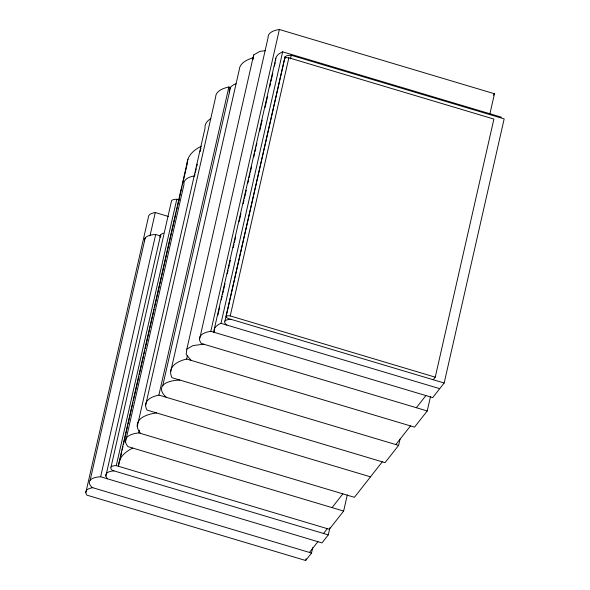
<?xml version="1.0" encoding="UTF-8"?>
<svg xmlns="http://www.w3.org/2000/svg" width="590" height="590" viewBox="0 0 590 590"><rect width="100%" height="100%" fill="white"/><g stroke="black" fill="none" stroke-linecap="round" stroke-linejoin="round"><path stroke-width="0.89" d="M265.308 50.696L259.947 51.345L253.678 54.951L186.846 349.125L186.145 354.391L191.145 360.387M253.095 59.339L253.678 54.951M85.823 492.628L148.341 217.474A20.584 7.744 12.8 0 1 155.288 212.548M90.145 480.275L145.192 237.999M149.993 235.853L155.288 212.548L168.519 216.501M312.73 547.675L311.513 553.051L92.188 487.532A24.315 9.145 12.8 0 1 100.639 476.764L155.686 234.488L160.982 236.074M105.868 476.027L160.635 234.901M111.045 467.029L171.557 200.681A9.595 3.606 12.8 0 1 176.794 199.287L179.441 200.076M329.921 527.718L328.291 534.894L112.513 470.429A9.595 3.606 12.8 0 1 116.282 465.628L176.794 199.287M119.394 460.989L187.967 159.16M121.739 451.911L118.472 466.284A109.629 41.241 12.8 0 1 132.772 448.068M122.145 450.111L122.963 446.519M123.369 444.72L127.654 425.862M128.067 424.062L132.964 402.505M133.37 400.706L138.879 376.45M139.292 374.657L143.577 355.792M143.982 353.993L144.801 350.401M145.206 348.602L149.491 329.744M149.904 327.944L154.189 309.079M154.595 307.279L159.492 285.722M159.905 283.93L165.414 259.674M165.82 257.874L171.329 233.625M171.742 231.826L176.027 212.96M176.432 211.168L177.251 207.569M177.656 205.777L181.941 186.912M182.354 185.113L187.045 164.455A109.629 41.241 12.8 0 1 201.345 146.239M125.5 441.895L183.992 184.456A35.031 13.179 12.8 0 1 194.508 175.872M137.278 426.43L205.062 128.082A55.246 20.783 12.8 0 1 210.77 118.693M194.612 175.886L195.017 174.087M195.423 172.295L196.241 168.703M196.647 166.904L197.259 164.212M200.121 151.63L200.932 148.038M347.304 494.899L343.631 511.065L128.045 446.66A35.031 13.179 12.8 0 1 138.849 432.905L139.461 430.213M145.642 405.197L215.638 97.107A47.488 17.87 12.8 0 1 228.876 87.003L230.638 87.534M370.498 476.845L147.094 410.102A47.488 17.87 12.8 0 1 158.88 395.094L228.876 87.003M162.766 385.602L230.535 87.305M170.658 371.707L239.23 69.878A63.823 24.013 12.8 0 1 253.317 57.717M400.035 439.115L398.604 445.406L171.992 377.703A63.823 24.013 12.8 0 1 186.647 359.037L187.465 355.445M199.531 339.361L268.103 37.546A33.947 12.774 12.8 0 1 279.38 29.5L494.472 93.758L489.774 114.416M430.494 396.62L427.234 410.965L201.271 343.461A33.947 12.774 12.8 0 1 210.814 331.315L279.38 29.5M214.177 329.596L275.855 58.13M214.384 330.459L213.971 332.259A45.659 17.176 12.8 0 1 220.999 323.313L282.669 51.846L501.404 117.196M217.85 315.178L219.694 307.088M221.324 299.897L222.142 296.305M222.548 294.506L223.367 290.907M223.78 289.115L225.004 283.716M227.246 273.826L228.065 270.235M228.47 268.435L229.289 264.844M229.702 263.044L230.314 260.345M233.168 247.763L233.987 244.164M234.392 242.372L235.624 236.974M239.09 221.693L240.934 213.602M243.176 203.72L243.994 200.121M244.4 198.321L246.244 190.231M247.874 183.04L248.692 179.448M249.098 177.649L249.917 174.05M250.322 172.258L251.554 166.859M253.796 156.977L254.615 153.378M255.02 151.578L255.839 147.987M256.244 146.187L256.864 143.488M259.718 130.906L262.174 120.117M265.028 107.535L267.477 96.745M269.726 86.863L270.544 83.264M270.95 81.464L272.786 73.374M274.424 66.183L275.242 62.592M224.967 321.012L284.97 56.891M284.815 58.794A11.055 4.16 12.8 0 1 291.276 55.283L504.177 118.892L444.167 383.006L228.205 318.489L226.361 317.376L226.154 316.284L284.793 58.181L286.305 57.606L288.864 57.805L493.889 119.062L435.25 377.165L433.23 379.739M226.154 316.284L227.666 315.709L230.225 315.916L288.864 57.805M290.457 58.875L291.276 55.283M92.778 487.701A20.584 7.744 12.8 0 0 86.929 495.15L305.664 560.5L306.07 558.708M493.343 95.189L494.472 93.758M332.052 507.606L342.849 493.852M416.363 407.72L425.899 395.573M323.519 533.471L327.288 528.67M309.462 552.439L317.914 541.679M343.631 511.065L329.331 529.274L116.282 465.628M382.276 461.837L354.428 497.311L138.849 432.898M395.831 444.572L410.485 425.914M444.167 383.006L432.706 397.608L210.807 331.315M305.664 560.5L311.513 553.051M328.291 534.894L322.007 542.903L100.639 476.764M398.604 445.406L385.049 462.663L158.88 395.094M427.234 410.965L414.541 427.123L186.647 359.037M186.846 349.125L193.107 345.526L203.83 344.221M230.225 315.916L435.25 377.165M220.999 323.313L439.727 388.663M160.089 237.372A18.968 7.139 12.8 0 1 163.445 233.102M107.653 478.859A18.968 7.139 12.8 0 1 113.936 470.857M226.833 325.053A11.055 4.16 12.8 0 1 231.265 319.404M275.648 60.792A45.659 17.176 12.8 0 1 282.669 51.846M166.321 397.313A38.269 14.396 12.8 0 1 179.869 380.056M229.562 92.77A38.269 14.396 12.8 0 1 235.956 83.765M144.543 241.376A24.315 9.145 12.8 0 1 155.686 234.488M140.509 433.399A55.246 20.783 12.8 0 1 156.579 412.934"/></g></svg>
